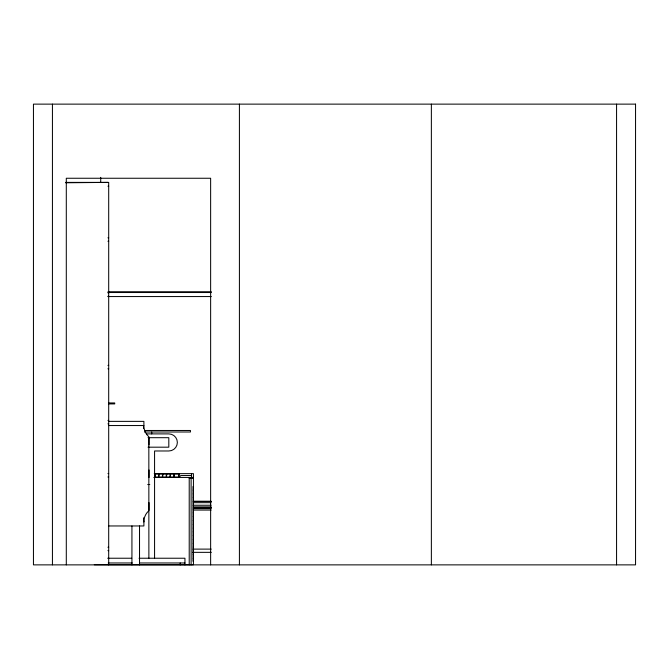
<?xml version="1.0" encoding="UTF-8"?>
<svg xmlns="http://www.w3.org/2000/svg" width="669" height="669" viewBox="0 0 669 669"><rect width="100%" height="100%" fill="white"/><g stroke="black" fill="none" stroke-linecap="round" stroke-linejoin="round"><path stroke-width="1" d="M154.706 477.056L155.007 474.02M179.309 473.644L178.832 477.432L180.864 475.534L191.535 475.534M147.715 484.532L149.789 484.523M65.621 182.394L108.696 182.394L108.696 564.87M65.671 182.779L107.935 182.394M107.935 186.183L108.696 186.183M107.935 237.813L108.696 237.813M107.935 241.233L108.696 241.233M108.018 291.743L211.312 291.743M108.018 292.529L211.312 292.529M107.935 292.863L108.696 292.863M107.935 296.275L108.696 296.275M108.018 296.559L211.312 296.559M107.935 365.374L108.696 365.374M107.935 368.786L108.696 368.786M108.503 402.955L114.717 402.955L114.717 403.909L108.503 403.909M107.935 420.416L108.696 420.416M108.437 421.37L143.894 421.37L143.894 425.543A14.333 14.333 0 0 0 148.836 436.74L148.878 558.23M107.935 423.837L108.696 423.837M108.437 425.543L143.894 425.543M144.479 430.476L190.448 430.476L190.448 431.998L144.479 431.998M146.511 433.897L168.814 433.897A8.538 8.538 0 0 1 177.352 442.435A8.538 8.538 0 0 1 168.814 450.981L154.572 450.981L154.572 558.23M148.033 437.693L168.814 437.693L168.814 447.185L148.033 447.185M107.935 473.568L108.696 473.568M154.23 473.644L193.433 473.644L193.433 564.753L94.304 564.753M107.935 476.989L108.696 476.989M153.786 477.432L193.433 477.432M189.218 478.385L193.433 478.385M193.383 502.67L211.153 502.67M193.383 505.237L211.153 505.237M193.383 506.968L211.153 506.968M193.383 507.436L211.153 507.436M193.383 507.846L211.153 507.846M193.383 508.616L211.153 508.616M193.383 510.062L211.153 510.062M148.836 510.773A14.333 14.333 0 0 0 143.894 521.971L143.517 517.823M108.437 525.959L143.894 525.959L143.894 521.971M107.935 547.217L108.696 547.217M192.965 549.115L211.228 549.115M107.935 550.637L108.696 550.637M192.513 552.343L211.312 552.343M107.692 558.23L131.701 558.23M139.01 558.23L184.945 558.23L184.945 564.87M108.236 562.972L132.228 562.972M139.528 562.972L184.945 562.972M616.567 104.13L616.567 564.87M431.363 104.13L431.363 564.87M239.41 104.13L239.41 564.87M210.635 564.87L210.635 178.255L66.298 178.255L66.298 564.87M193.057 486.505L193.057 489.925M193.057 490.302L193.057 493.722M193.057 494.098L193.057 497.519M193.057 497.895L193.057 501.315M193.057 501.691L193.057 505.112M193.057 505.488L193.057 508.908M193.057 509.285L193.057 512.705M193.057 513.081L193.057 516.501M193.057 516.878L193.057 520.29M193.057 520.674L193.057 524.086M193.057 524.471L193.057 527.883M193.057 528.267L193.057 531.679M193.057 532.064L193.057 535.476M193.057 535.861L193.057 539.273M193.057 539.657L193.057 543.069M193.057 543.445L193.057 546.866M193.057 547.25L193.057 550.662M193.057 551.047L193.057 554.459M193.057 554.844L193.057 558.255M193.057 558.64L193.057 561.333M191.535 473.644L191.535 477.432M191.117 478.385L191.117 564.753M189.218 477.432L189.218 564.753M180.204 562.972L180.204 564.87M151.729 431.998L151.729 433.897M149.02 437.317L149.02 444.91M149.02 469.964L149.02 477.557M149.02 502.611L149.02 510.204M143.517 425.543L143.517 428.653M139.528 525.959L139.528 564.87M131.935 525.959L131.935 564.87M100.718 177.369L100.718 182.562M52.433 104.13L52.433 564.87M155.392 474.02L155.091 477.056L158.503 477.056L158.804 474.02L155.392 474.02M159.189 474.02L158.888 477.056L162.299 477.056L162.6 474.02L159.189 474.02M162.985 474.02L162.676 477.056L166.096 477.056L166.397 474.02L162.985 474.02M166.782 474.02L166.472 477.056L169.893 477.056L170.194 474.02L166.782 474.02M170.578 474.02L170.269 477.056L173.689 477.056L173.99 474.02L170.578 474.02M174.375 474.02L174.065 477.056L178.506 477.056L178.882 474.02L174.375 474.02M635.55 104.13L33.45 104.13L33.45 564.87L635.55 564.87L635.55 104.13M211.153 501.357L193.383 501.357L211.153 501.382"/></g></svg>
